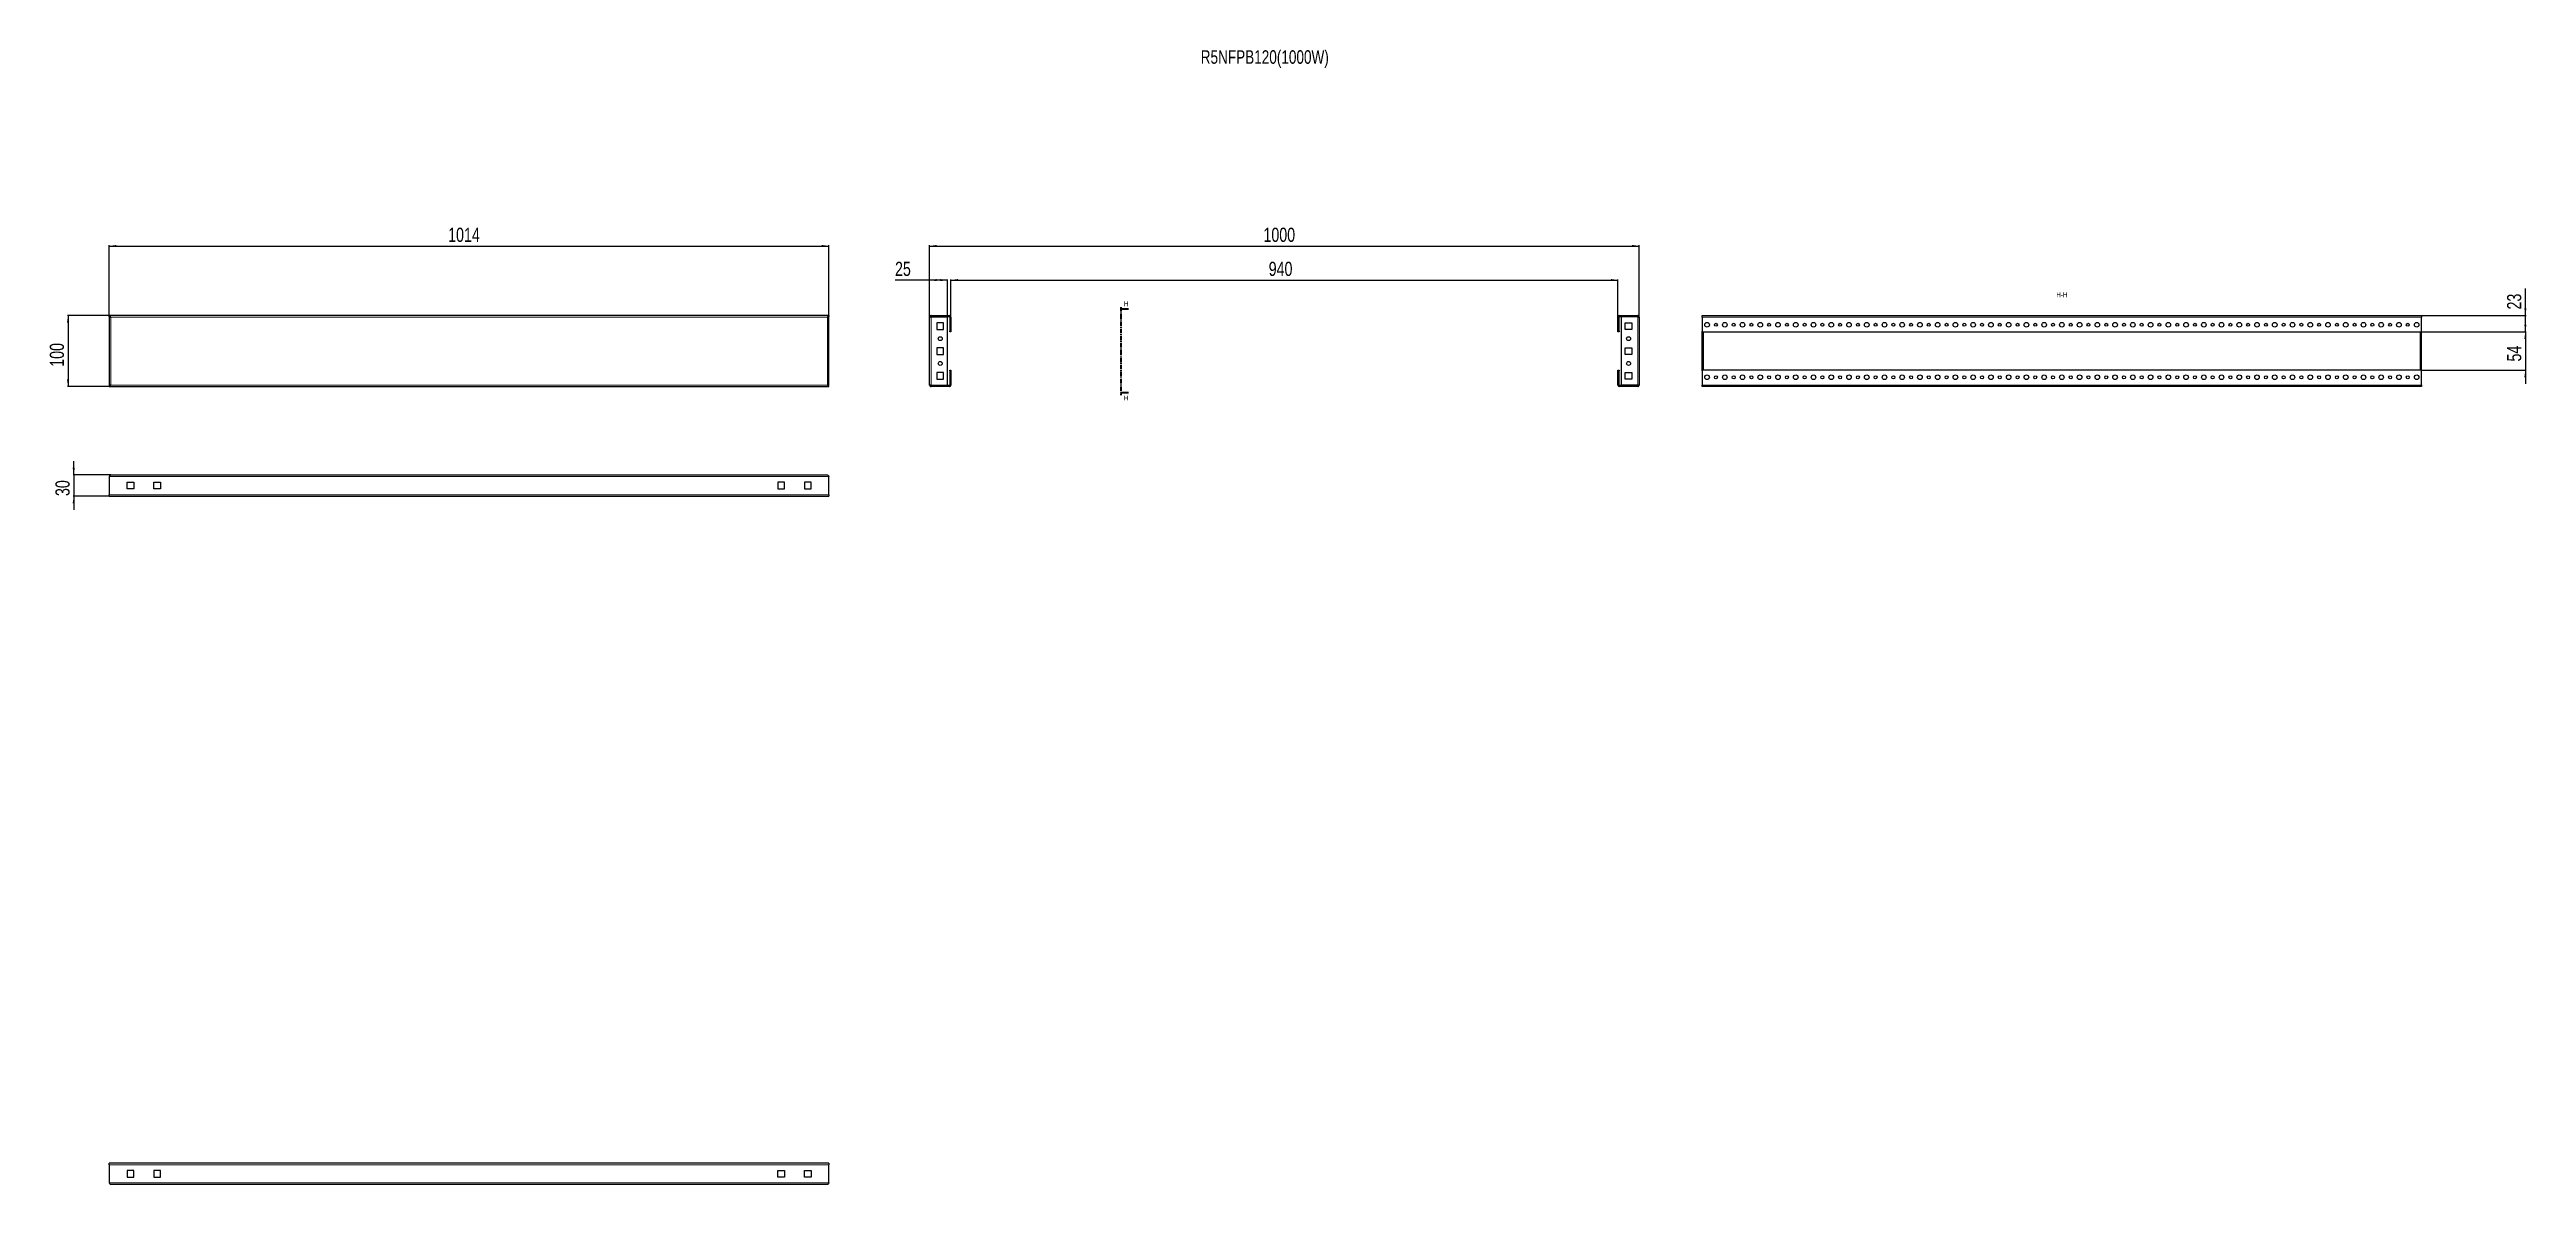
# Model space of a CAD drawing. Header units: millimetres. Extents: x -414 to 3076, y -892 to 707.
import ezdxf

# ---------------------------------------------------------------- set-up
doc = ezdxf.new("R2010")
doc.units = ezdxf.units.MM
doc.linetypes.add('CENTER', pattern=[10.16, 6.35, -1.27, 1.27, -1.27])
doc.layers.add('FORMAT', color=7, linetype='Continuous')
doc.styles.add('SLDTEXTSTYLE0', font='TXT', dxfattribs={"width": 0.75})
doc.dimstyles.new('SLDDIMSTYLE0', dxfattribs={"dimtxt": 20, "dimasz": 10, "dimexe": 0, "dimexo": 0.0625, "dimgap": 5, "dimtad": 2, "dimdec": 1, "dimrnd": 1e-09, "dimzin": 12, "dimdsep": 46, "dimtxsty": 'SLDTEXTSTYLE0', "dimsah": 1, "dimcen": 0.09, "dimadec": 0, "dimazin": 3, "dimtfac": 1, "dimtofl": 0, "dimtmove": 0, "dimatfit": 3, "dimfxl": 0, "dimfrac": 2, "dimtolj": 1, "dimtzin": 12, "dimarcsym": 0})
doc.dimstyles.new('SLDDIMSTYLE1', dxfattribs={"dimtxt": 20, "dimasz": 10, "dimexe": 0, "dimexo": 0.0625, "dimgap": 5, "dimtad": 2, "dimdec": 1, "dimrnd": 1e-09, "dimzin": 12, "dimdsep": 46, "dimtxsty": 'SLDTEXTSTYLE0', "dimsah": 1, "dimcen": 0.09, "dimadec": 0, "dimazin": 3, "dimtfac": 1, "dimtmove": 0, "dimatfit": 0, "dimfxl": 0, "dimfrac": 2, "dimtolj": 1, "dimtzin": 12, "dimarcsym": 0})

# ---------------------------------------------------------------- blocks, each defined once
blk = doc.blocks.new('_D')
at = {"layer": 'FORMAT'}
for p, q in [((-329.8, 330.6), (-329.8, 431.6)), ((-329.8, 430.6), (684.2, 430.6)), ((684.2, 330.6), (684.2, 431.6))]:
    blk.add_line(p, q, dxfattribs=at)
for points in [[(-329.8, 430.6), (-319.8, 429), (-319.8, 432.1)], [(684.2, 430.6), (674.2, 432.1), (674.2, 429)]]:
    blk.add_solid(points, dxfattribs=at)
at = {"layer": 'FORMAT', "insert": (147.7, 456.4), "char_height": 20, "attachment_point": 1, "style": 'SLDTEXTSTYLE0'}
blk.add_mtext('1014', dxfattribs=at)
blk = doc.blocks.new('_D_1')
at = {"layer": 'FORMAT'}
for p, q in [((-329.8, 332.6), (-388.9, 332.6)), ((-387.9, 332.6), (-387.9, 232.6)), ((-329.8, 232.6), (-388.9, 232.6))]:
    blk.add_line(p, q, dxfattribs=at)
for points in [[(-387.9, 332.6), (-389.5, 322.6), (-386.4, 322.6)], [(-387.9, 232.6), (-386.4, 242.6), (-389.5, 242.6)]]:
    blk.add_solid(points, dxfattribs=at)
at = {"layer": 'FORMAT', "insert": (-413.7, 260.4), "char_height": 20, "attachment_point": 1, "rotation": 90, "style": 'SLDTEXTSTYLE0'}
blk.add_mtext('100', dxfattribs=at)
blk = doc.blocks.new('_D_2')
at = {"layer": 'FORMAT'}
for p, q in [((826.2, 330.5), (826.2, 431.6)), ((826.2, 430.6), (1826.2, 430.6)), ((1826.2, 330.5), (1826.2, 431.6))]:
    blk.add_line(p, q, dxfattribs=at)
for points in [[(826.2, 430.6), (836.2, 429), (836.2, 432.1)], [(1826.2, 430.6), (1816.2, 432.1), (1816.2, 429)]]:
    blk.add_solid(points, dxfattribs=at)
at = {"layer": 'FORMAT', "insert": (1296.6, 456.4), "char_height": 20, "attachment_point": 1, "style": 'SLDTEXTSTYLE0'}
blk.add_mtext('1000', dxfattribs=at)
blk = doc.blocks.new('_D_3')
at = {"layer": 'FORMAT'}
for p, q in [((856.2, 330.5), (856.2, 383.6)), ((856.2, 382.6), (1796.2, 382.6)), ((1796.2, 330.5), (1796.2, 383.6))]:
    blk.add_line(p, q, dxfattribs=at)
for points in [[(856.2, 382.6), (866.2, 381), (866.2, 384.1)], [(1796.2, 382.6), (1786.2, 384.1), (1786.2, 381)]]:
    blk.add_solid(points, dxfattribs=at)
at = {"layer": 'FORMAT', "insert": (1304, 408.4), "char_height": 20, "attachment_point": 1, "style": 'SLDTEXTSTYLE0'}
blk.add_mtext('940', dxfattribs=at)
blk = doc.blocks.new('_D_4')
at = {"layer": 'FORMAT'}
for p, q in [((826.2, 382.6), (777.4, 382.6)), ((826.2, 330.5), (826.2, 383.6)), ((851.2, 382.6), (826.2, 382.6)), ((851.2, 330.6), (851.2, 383.6))]:
    blk.add_line(p, q, dxfattribs=at)
for points in [[(826.2, 382.6), (836.2, 381), (836.2, 384.1)], [(851.2, 382.6), (841.2, 384.1), (841.2, 381)]]:
    blk.add_solid(points, dxfattribs=at)
at = {"layer": 'FORMAT', "insert": (777.4, 408.4), "char_height": 20, "attachment_point": 1, "style": 'SLDTEXTSTYLE0'}
blk.add_mtext('25', dxfattribs=at)
blk = doc.blocks.new('_D_5')
at = {"layer": 'FORMAT'}
for p, q in [((-327.7, 108), (-380.9, 108)), ((-379.9, 108), (-379.9, 127.3)), ((-379.9, 108), (-379.9, 78)), ((-329.8, 78), (-380.9, 78)), ((-379.9, 78), (-379.9, 58.8))]:
    blk.add_line(p, q, dxfattribs=at)
for points in [[(-379.9, 108), (-378.4, 118), (-381.5, 118)], [(-379.9, 78), (-381.5, 68), (-378.4, 68)]]:
    blk.add_solid(points, dxfattribs=at)
at = {"layer": 'FORMAT', "insert": (-405.7, 78.2), "char_height": 20, "attachment_point": 1, "rotation": 90, "style": 'SLDTEXTSTYLE0'}
blk.add_mtext('30', dxfattribs=at)
blk = doc.blocks.new('_D_6')
at = {"layer": 'FORMAT'}
for p, q in [((3074.9, 309.6), (3074.9, 328.8)), ((2927.7, 309.6), (3075.9, 309.6)), ((3074.9, 309.6), (3074.9, 255.6)), ((2927.7, 255.6), (3075.9, 255.6)), ((3074.9, 255.6), (3074.9, 236.3))]:
    blk.add_line(p, q, dxfattribs=at)
for points in [[(3074.9, 309.6), (3076.4, 319.6), (3073.4, 319.6)], [(3074.9, 255.6), (3073.4, 245.6), (3076.4, 245.6)]]:
    blk.add_solid(points, dxfattribs=at)
at = {"layer": 'FORMAT', "insert": (3049.1, 267.8), "char_height": 20, "attachment_point": 1, "rotation": 90, "style": 'SLDTEXTSTYLE0'}
blk.add_mtext('54', dxfattribs=at)
blk = doc.blocks.new('_D_7')
at = {"layer": 'FORMAT'}
for p, q in [((3074.9, 332.6), (3074.9, 370.7)), ((2928.7, 332.6), (3075.9, 332.6)), ((3074.9, 309.6), (3074.9, 332.6)), ((2927.7, 309.6), (3075.9, 309.6)), ((3074.9, 309.6), (3074.9, 290.3))]:
    blk.add_line(p, q, dxfattribs=at)
for points in [[(3074.9, 332.6), (3076.4, 342.6), (3073.4, 342.6)], [(3074.9, 309.6), (3073.4, 299.6), (3076.4, 299.6)]]:
    blk.add_solid(points, dxfattribs=at)
at = {"layer": 'FORMAT', "insert": (3049.1, 341.1), "char_height": 20, "attachment_point": 1, "rotation": 90, "style": 'SLDTEXTSTYLE0'}
blk.add_mtext('23', dxfattribs=at)

msp = doc.modelspace()

# ---------------------------------------------------------------- linework, layer by layer
at = {"color": 7, "linetype": 'Continuous', "lineweight": 25}
for p, q in [((684.22, 332.57), (-329.78, 332.57)), ((-329.78, 331.07), (-329.78, 332.57)), ((-329.78, 331.07), (-329.78, 330.57)), ((-329.78, 330.57), (-329.78, 234.57)), ((-329.78, 330.57), (-328.28, 330.57)), ((684.22, 330.57), (682.72, 330.57)), ((684.22, 332.57), (684.22, 331.07)), ((684.22, 330.57), (684.22, 331.07)), ((684.22, 234.57), (684.22, 330.57)), ((826.17, 234.67), (826.17, 330.47)), ((828.27, 332.57), (828.27, 331.07)), ((828.27, 332.57), (854.07, 332.57)), ((828.27, 331.07), (854.07, 331.07)), ((828.27, 330.57), (851.17, 330.57)), ((836.42, 322.32), (836.42, 312.82)), ((845.92, 322.32), (836.42, 322.32)), ((845.92, 312.82), (845.92, 322.32)), ((851.17, 234.57), (851.17, 330.57)), ((854.67, 330.47), (854.67, 310.57)), ((856.17, 330.47), (856.17, 310.57)), ((1796.17, 310.57), (1796.17, 330.47)), ((1797.67, 310.57), (1797.67, 330.47)), ((1798.27, 332.57), (1824.07, 332.57)), ((1798.27, 331.07), (1824.07, 331.07)), ((1801.17, 234.57), (1801.17, 330.57)), ((1824.07, 330.57), (1801.17, 330.57)), ((1806.42, 322.32), (1815.92, 322.32)), ((1806.42, 312.82), (1806.42, 322.32)), ((1815.92, 322.32), (1815.92, 312.82)), ((1824.07, 331.07), (1824.07, 332.57)), ((1826.17, 330.47), (1826.17, 234.67)), ((1914.74, 332.57), (2928.74, 332.57)), ((1914.74, 330.47), (1914.74, 332.57)), ((1914.74, 330.47), (1914.74, 310.57)), ((2928.74, 332.57), (2928.74, 330.47)), ((2928.74, 310.57), (2928.74, 330.47)), ((836.42, 312.82), (845.92, 312.82)), ((836.42, 287.32), (836.42, 277.82)), ((845.92, 287.32), (836.42, 287.32)), ((845.92, 277.82), (845.92, 287.32)), ((854.67, 310.57), (856.17, 310.57)), ((854.67, 309.57), (854.67, 310.57)), ((856.17, 309.57), (854.67, 309.57)), ((856.17, 310.57), (856.17, 309.57)), ((1796.17, 310.57), (1797.67, 310.57)), ((1796.17, 309.57), (1796.17, 310.57)), ((1797.67, 309.57), (1796.17, 309.57)), ((1797.67, 310.57), (1797.67, 309.57)), ((1815.92, 312.82), (1806.42, 312.82)), ((1806.42, 287.32), (1815.92, 287.32)), ((1806.42, 277.82), (1806.42, 287.32)), ((1815.92, 287.32), (1815.92, 277.82)), ((1914.74, 310.57), (1915.74, 309.57)), ((1914.74, 254.57), (1914.74, 310.57)), ((1915.74, 309.57), (2927.74, 309.57)), ((1916.24, 255.57), (1916.24, 309.57)), ((2927.24, 255.57), (2927.24, 309.57)), ((2927.74, 309.57), (2928.74, 310.57)), ((2928.74, 254.57), (2928.74, 310.57)), ((836.42, 277.82), (845.92, 277.82)), ((845.92, 252.32), (836.42, 252.32)), ((836.42, 252.32), (836.42, 242.82)), ((845.92, 242.82), (845.92, 252.32)), ((854.67, 254.57), (854.67, 255.57)), ((854.67, 255.57), (856.17, 255.57)), ((856.17, 254.57), (854.67, 254.57)), ((854.67, 254.57), (854.67, 234.67)), ((856.17, 255.57), (856.17, 254.57)), ((856.17, 254.57), (856.17, 234.67)), ((1796.17, 255.57), (1797.67, 255.57)), ((1796.17, 254.57), (1796.17, 255.57)), ((1797.67, 254.57), (1796.17, 254.57)), ((1796.17, 234.67), (1796.17, 254.57)), ((1797.67, 255.57), (1797.67, 254.57)), ((1797.67, 234.67), (1797.67, 254.57)), ((1815.92, 277.82), (1806.42, 277.82)), ((1806.42, 252.32), (1815.92, 252.32)), ((1806.42, 242.82), (1806.42, 252.32)), ((1815.92, 252.32), (1815.92, 242.82)), ((1915.74, 255.57), (1914.74, 254.57)), ((1914.74, 254.57), (1914.74, 234.67)), ((2927.74, 255.57), (1915.74, 255.57)), ((2928.74, 254.57), (2927.74, 255.57)), ((2928.74, 234.67), (2928.74, 254.57)), ((-328.28, 234.57), (-329.78, 234.57)), ((-329.78, 234.57), (-329.78, 234.07)), ((-329.78, 234.07), (-329.78, 232.57)), ((-329.78, 232.57), (684.22, 232.57)), ((682.72, 234.57), (684.22, 234.57)), ((684.22, 234.07), (684.22, 234.57)), ((684.22, 232.57), (684.22, 234.07)), ((828.27, 234.57), (851.17, 234.57)), ((828.27, 232.57), (828.27, 234.07)), ((854.07, 234.07), (828.27, 234.07)), ((854.07, 232.57), (828.27, 232.57)), ((836.42, 242.82), (845.92, 242.82)), ((1824.07, 234.07), (1798.27, 234.07)), ((1824.07, 232.57), (1798.27, 232.57)), ((1824.07, 234.57), (1801.17, 234.57)), ((1815.92, 242.82), (1806.42, 242.82)), ((1824.07, 234.07), (1824.07, 232.57)), ((1914.74, 232.57), (1914.74, 234.67)), ((2928.74, 232.57), (1914.74, 232.57)), ((2928.74, 234.67), (2928.74, 232.57)), ((-329.78, 105.92), (-329.78, 80.12)), ((-327.68, 108.02), (682.12, 108.02)), ((684.22, 80.12), (684.22, 105.92)), ((-329.78, 78.02), (-329.78, 80.12)), ((-329.78, 78.02), (684.22, 78.02)), ((-304.78, 97.77), (-295.28, 97.77)), ((-304.78, 88.27), (-304.78, 97.77)), ((-295.28, 88.27), (-304.78, 88.27)), ((-295.28, 97.77), (-295.28, 88.27)), ((-267.28, 97.77), (-257.78, 97.77)), ((-267.28, 88.27), (-267.28, 97.77)), ((-257.78, 88.27), (-267.28, 88.27)), ((-257.78, 97.77), (-257.78, 88.27)), ((621.72, 97.77), (612.22, 97.77)), ((612.22, 97.77), (612.22, 88.27)), ((612.22, 88.27), (621.72, 88.27)), ((621.72, 88.27), (621.72, 97.77)), ((649.72, 97.77), (649.72, 88.27)), ((659.22, 97.77), (649.72, 97.77)), ((649.72, 88.27), (659.22, 88.27)), ((659.22, 88.27), (659.22, 97.77)), ((684.22, 80.12), (684.22, 78.02)), ((684.22, -861.98), (-329.78, -861.98)), ((-329.78, -864.08), (-329.78, -861.98)), ((-329.78, -864.08), (-329.78, -889.88)), ((-295.28, -872.23), (-304.78, -872.23)), ((-304.78, -872.23), (-304.78, -881.73)), ((-295.28, -881.73), (-295.28, -872.23)), ((-257.78, -872.23), (-267.28, -872.23)), ((-267.28, -872.23), (-267.28, -881.73)), ((-257.78, -881.73), (-257.78, -872.23)), ((612.22, -881.73), (612.22, -872.23)), ((612.22, -872.23), (621.72, -872.23)), ((621.72, -872.23), (621.72, -881.73)), ((649.72, -872.23), (659.22, -872.23)), ((649.72, -881.73), (649.72, -872.23)), ((659.22, -872.23), (659.22, -881.73)), ((684.22, -861.98), (684.22, -864.08)), ((684.22, -889.88), (684.22, -864.08)), ((682.12, -891.98), (-327.68, -891.98)), ((-304.78, -881.73), (-295.28, -881.73)), ((-267.28, -881.73), (-257.78, -881.73)), ((621.72, -881.73), (612.22, -881.73)), ((659.22, -881.73), (649.72, -881.73))]:
    msp.add_line(p, q, dxfattribs=at)
at = {"color": 8, "linetype": 'Continuous', "lineweight": 18}
for p, q in [((682.12, 330.47), (-327.68, 330.47)), ((-327.68, 330.47), (-327.68, 234.67)), ((682.12, 234.67), (682.12, 330.47)), ((828.27, 234.57), (828.27, 330.57)), ((854.07, 331.07), (854.07, 332.57)), ((854.67, 330.47), (856.17, 330.47)), ((1797.67, 330.47), (1796.17, 330.47)), ((1798.27, 331.07), (1798.27, 332.57)), ((1824.07, 330.57), (1824.07, 234.57)), ((1914.74, 330.47), (2928.74, 330.47)), ((1916.84, 255.57), (1916.84, 309.57)), ((2926.64, 309.57), (2926.64, 255.57)), ((-327.68, 234.67), (682.12, 234.67)), ((854.07, 234.07), (854.07, 232.57)), ((854.67, 234.67), (856.17, 234.67)), ((1797.67, 234.67), (1796.17, 234.67)), ((1798.27, 234.07), (1798.27, 232.57)), ((2928.74, 234.67), (1914.74, 234.67)), ((-329.78, 105.92), (684.22, 105.92)), ((-329.78, 80.12), (684.22, 80.12)), ((684.22, -864.08), (-329.78, -864.08)), ((684.22, -889.88), (-329.78, -889.88))]:
    msp.add_line(p, q, dxfattribs=at)
at = {"color": 7, "linetype": 'CENTER', "lineweight": 35}
msp.add_line((1095.6, 344.57), (1095.6, 220.56), dxfattribs=at)
at = {"color": 7, "linetype": 'Continuous', "lineweight": 35}
for p, q in [((1106.24, 341.57), (1095.6, 341.57)), ((1106.24, 223.56), (1095.6, 223.56))]:
    msp.add_line(p, q, dxfattribs=at)
at = {"color": 7, "linetype": 'Continuous', "lineweight": 25}
for centre, radius in [((1921.74, 319.57), 3.25), ((1934.24, 319.57), 2.1), ((1946.74, 319.57), 3.25), ((1959.24, 319.57), 2.1), ((1971.74, 319.57), 3.25), ((1984.24, 319.57), 2.1), ((1996.74, 319.57), 3.25), ((2009.24, 319.57), 2.1), ((2021.74, 319.57), 3.25), ((2034.24, 319.57), 2.1), ((2046.74, 319.57), 3.25), ((2059.24, 319.57), 2.1), ((2071.74, 319.57), 3.25), ((2084.24, 319.57), 2.1), ((2096.74, 319.57), 3.25), ((2109.24, 319.57), 2.1), ((2121.74, 319.57), 3.25), ((2134.24, 319.57), 2.1), ((2146.74, 319.57), 3.25), ((2159.24, 319.57), 2.1), ((2171.74, 319.57), 3.25), ((2184.24, 319.57), 2.1), ((2196.74, 319.57), 3.25), ((2209.24, 319.57), 2.1), ((2221.74, 319.57), 3.25), ((2234.24, 319.57), 2.1), ((2246.74, 319.57), 3.25), ((2259.24, 319.57), 2.1), ((2271.74, 319.57), 3.25), ((2284.24, 319.57), 2.1), ((2296.74, 319.57), 3.25), ((2309.24, 319.57), 2.1), ((2321.74, 319.57), 3.25), ((2334.24, 319.57), 2.1), ((2346.74, 319.57), 3.25), ((2359.24, 319.57), 2.1), ((2371.74, 319.57), 3.25), ((2384.24, 319.57), 2.1), ((2396.74, 319.57), 3.25), ((2409.24, 319.57), 2.1), ((2421.74, 319.57), 3.25), ((2434.24, 319.57), 2.1), ((2446.74, 319.57), 3.25), ((2459.24, 319.57), 2.1), ((2471.74, 319.57), 3.25), ((2484.24, 319.57), 2.1), ((2496.74, 319.57), 3.25), ((2509.24, 319.57), 2.1), ((2521.74, 319.57), 3.25), ((2534.24, 319.57), 2.1), ((2546.74, 319.57), 3.25), ((2559.24, 319.57), 2.1), ((2571.74, 319.57), 3.25), ((2584.24, 319.57), 2.1), ((2596.74, 319.57), 3.25), ((2609.24, 319.57), 2.1), ((2621.74, 319.57), 3.25), ((2634.24, 319.57), 2.1), ((2646.74, 319.57), 3.25), ((2659.24, 319.57), 2.1), ((2671.74, 319.57), 3.25), ((2684.24, 319.57), 2.1), ((2696.74, 319.57), 3.25), ((2709.24, 319.57), 2.1), ((2721.74, 319.57), 3.25), ((2734.24, 319.57), 2.1), ((2746.74, 319.57), 3.25), ((2759.24, 319.57), 2.1), ((2771.74, 319.57), 3.25), ((2784.24, 319.57), 2.1), ((2796.74, 319.57), 3.25), ((2809.24, 319.57), 2.1), ((2821.74, 319.57), 3.25), ((2834.24, 319.57), 2.1), ((2846.74, 319.57), 3.25), ((2859.24, 319.57), 2.1), ((2871.74, 319.57), 3.25), ((2884.24, 319.57), 2.1), ((2896.74, 319.57), 3.25), ((2909.24, 319.57), 2.1), ((2921.74, 319.57), 3.25), ((841.17, 300.07), 2.75), ((1811.17, 300.07), 2.75), ((841.17, 265.07), 2.75), ((1811.17, 265.07), 2.75), ((1921.74, 245.57), 3.25), ((1934.24, 245.57), 2.1), ((1946.74, 245.57), 3.25), ((1959.24, 245.57), 2.1), ((1971.74, 245.57), 3.25), ((1984.24, 245.57), 2.1), ((1996.74, 245.57), 3.25), ((2009.24, 245.57), 2.1), ((2021.74, 245.57), 3.25), ((2034.24, 245.57), 2.1), ((2046.74, 245.57), 3.25), ((2059.24, 245.57), 2.1), ((2071.74, 245.57), 3.25), ((2084.24, 245.57), 2.1), ((2096.74, 245.57), 3.25), ((2109.24, 245.57), 2.1), ((2121.74, 245.57), 3.25), ((2134.24, 245.57), 2.1), ((2146.74, 245.57), 3.25), ((2159.24, 245.57), 2.1), ((2171.74, 245.57), 3.25), ((2184.24, 245.57), 2.1), ((2196.74, 245.57), 3.25), ((2209.24, 245.57), 2.1), ((2221.74, 245.57), 3.25), ((2234.24, 245.57), 2.1), ((2246.74, 245.57), 3.25), ((2259.24, 245.57), 2.1), ((2271.74, 245.57), 3.25), ((2284.24, 245.57), 2.1), ((2296.74, 245.57), 3.25), ((2309.24, 245.57), 2.1), ((2321.74, 245.57), 3.25), ((2334.24, 245.57), 2.1), ((2346.74, 245.57), 3.25), ((2359.24, 245.57), 2.1), ((2371.74, 245.57), 3.25), ((2384.24, 245.57), 2.1), ((2396.74, 245.57), 3.25), ((2409.24, 245.57), 2.1), ((2421.74, 245.57), 3.25), ((2434.24, 245.57), 2.1), ((2446.74, 245.57), 3.25), ((2459.24, 245.57), 2.1), ((2471.74, 245.57), 3.25), ((2484.24, 245.57), 2.1), ((2496.74, 245.57), 3.25), ((2509.24, 245.57), 2.1), ((2521.74, 245.57), 3.25), ((2534.24, 245.57), 2.1), ((2546.74, 245.57), 3.25), ((2559.24, 245.57), 2.1), ((2571.74, 245.57), 3.25), ((2584.24, 245.57), 2.1), ((2596.74, 245.57), 3.25), ((2609.24, 245.57), 2.1), ((2621.74, 245.57), 3.25), ((2634.24, 245.57), 2.1), ((2646.74, 245.57), 3.25), ((2659.24, 245.57), 2.1), ((2671.74, 245.57), 3.25), ((2684.24, 245.57), 2.1), ((2696.74, 245.57), 3.25), ((2709.24, 245.57), 2.1), ((2721.74, 245.57), 3.25), ((2734.24, 245.57), 2.1), ((2746.74, 245.57), 3.25), ((2759.24, 245.57), 2.1), ((2771.74, 245.57), 3.25), ((2784.24, 245.57), 2.1), ((2796.74, 245.57), 3.25), ((2809.24, 245.57), 2.1), ((2821.74, 245.57), 3.25), ((2834.24, 245.57), 2.1), ((2846.74, 245.57), 3.25), ((2859.24, 245.57), 2.1), ((2871.74, 245.57), 3.25), ((2884.24, 245.57), 2.1), ((2896.74, 245.57), 3.25), ((2909.24, 245.57), 2.1), ((2921.74, 245.57), 3.25)]:
    msp.add_circle(centre, radius, dxfattribs=at)
for centre, radius, start, end in [((854.07, 330.47), 2.1, 0, 90), ((854.07, 330.47), 0.6, 0, 90), ((1798.27, 330.47), 2.1, 90, 180), ((1798.27, 330.47), 0.6, 90, 180), ((854.07, 234.67), 2.1, 270, 0), ((854.07, 234.67), 0.6, 270, 0), ((1798.27, 234.67), 2.1, 180, 270), ((1798.27, 234.67), 0.6, 180, 270)]:
    msp.add_arc(centre, radius, start, end, dxfattribs=at)
for points, knots in [([(-327.68, 330.47), (-327.86, 330.75), (-328.22, 331.31), (-328.75, 332.01), (-329.27, 332.48), (-329.62, 332.54), (-329.78, 332.57)], [0, 0, 0, 0, 0.25475266, 0.50964469, 0.7645377, 1, 1, 1, 1]), ([(-327.68, 330.47), (-327.86, 330.55), (-328.23, 330.71), (-328.92, 330.98), (-329.44, 331.03), (-329.78, 331.07)], [0, 0, 0, 0, 0.2598775, 0.5197391, 1, 1, 1, 1]), ([(1826.17, 330.47), (1826.14, 330.75), (1826.07, 331.31), (1825.57, 332.01), (1824.87, 332.48), (1824.33, 332.54), (1824.07, 332.57)], [0, 0, 0, 0, 0.25475266, 0.50964469, 0.7645377, 1, 1, 1, 1]), ([(1824.67, 330.47), (1824.66, 330.55), (1824.64, 330.71), (1824.45, 330.98), (1824.22, 331.03), (1824.07, 331.07)], [0, 0, 0, 0, 0.2598775, 0.5197391, 1, 1, 1, 1]), ([(682.12, 108.02), (682.3, 107.99), (682.65, 107.92), (683.19, 107.42), (683.71, 106.72), (684.06, 106.18), (684.22, 105.92)], [0, 0, 0, 0, 0.2547527, 0.5096447, 0.7645377, 1, 1, 1, 1]), ([(-327.68, -891.98), (-327.86, -891.95), (-328.22, -891.88), (-328.75, -891.38), (-329.27, -890.68), (-329.62, -890.14), (-329.78, -889.88)], [0, 0, 0, 0, 0.25475266, 0.50964469, 0.7645377, 1, 1, 1, 1])]:
    msp.add_open_spline(points, degree=3, knots=knots, dxfattribs=at)
for points in [[(-329.78, 330.57), (-329.75, 330.56), (-329.69, 330.54), (-329.2, 330.52), (-328.51, 330.49), (-327.96, 330.47), (-327.68, 330.47)], [(684.22, 332.57), (684.04, 332.53), (683.69, 332.47), (683.17, 331.99), (682.64, 331.29), (682.29, 330.74), (682.12, 330.47)], [(684.22, 331.07), (683.87, 331.03), (683.17, 330.95), (682.47, 330.63), (682.12, 330.47)], [(682.12, 330.47), (682.39, 330.47), (682.95, 330.49), (683.64, 330.52), (684.13, 330.54), (684.19, 330.56), (684.22, 330.57)], [(828.27, 332.57), (827.99, 332.53), (827.44, 332.47), (826.75, 331.99), (826.26, 331.29), (826.2, 330.74), (826.17, 330.47)], [(826.17, 330.47), (826.2, 330.47), (826.26, 330.49), (826.75, 330.52), (827.44, 330.54), (827.99, 330.56), (828.27, 330.57)], [(828.27, 331.07), (828.11, 331.03), (827.78, 330.95), (827.71, 330.63), (827.67, 330.47)], [(1824.07, 330.57), (1824.35, 330.56), (1824.9, 330.54), (1825.59, 330.52), (1826.08, 330.49), (1826.14, 330.47), (1826.17, 330.47)], [(-329.78, 234.07), (-329.43, 234.1), (-328.73, 234.18), (-328.03, 234.5), (-327.68, 234.67)], [(-329.78, 232.57), (-329.61, 232.6), (-329.26, 232.66), (-328.73, 233.15), (-328.21, 233.84), (-327.86, 234.39), (-327.68, 234.67)], [(-327.68, 234.67), (-327.96, 234.66), (-328.51, 234.64), (-329.2, 234.62), (-329.69, 234.59), (-329.75, 234.57), (-329.78, 234.57)], [(682.12, 234.67), (682.29, 234.39), (682.64, 233.84), (683.17, 233.15), (683.69, 232.66), (684.04, 232.6), (684.22, 232.57)], [(684.22, 234.57), (684.19, 234.57), (684.13, 234.59), (683.64, 234.62), (682.95, 234.64), (682.39, 234.66), (682.12, 234.67)], [(682.12, 234.67), (682.47, 234.5), (683.17, 234.18), (683.87, 234.1), (684.22, 234.07)], [(828.27, 234.57), (827.99, 234.57), (827.44, 234.59), (826.75, 234.62), (826.26, 234.64), (826.2, 234.66), (826.17, 234.67)], [(826.17, 234.67), (826.2, 234.39), (826.26, 233.84), (826.75, 233.15), (827.44, 232.66), (827.99, 232.6), (828.27, 232.57)], [(827.67, 234.67), (827.71, 234.5), (827.78, 234.18), (828.11, 234.1), (828.27, 234.07)], [(1824.07, 234.07), (1824.23, 234.1), (1824.56, 234.18), (1824.63, 234.5), (1824.67, 234.67)], [(1824.07, 232.57), (1824.35, 232.6), (1824.9, 232.66), (1825.59, 233.15), (1826.08, 233.84), (1826.14, 234.39), (1826.17, 234.67)], [(1826.17, 234.67), (1826.14, 234.66), (1826.08, 234.64), (1825.59, 234.62), (1824.9, 234.59), (1824.35, 234.57), (1824.07, 234.57)], [(-329.78, 105.92), (-329.61, 106.19), (-329.26, 106.75), (-328.73, 107.44), (-328.21, 107.92), (-327.86, 107.99), (-327.68, 108.02)], [(684.22, -889.88), (684.04, -890.16), (683.69, -890.71), (683.17, -891.4), (682.64, -891.89), (682.29, -891.95), (682.12, -891.98)]]:
    msp.add_open_spline(points, degree=3, dxfattribs=at)
at = {"color": 7, "linetype": 'Continuous', "lineweight": 35}
for points in [[(1095.6, 341.57), (1102.6, 340.45), (1102.6, 342.69)], [(1095.6, 223.56), (1102.6, 222.44), (1102.6, 224.68)]]:
    msp.add_solid(points, dxfattribs=at)

# ---------------------------------------------------------------- texts
at = {"color": 7, "linetype": 'Continuous', "char_height": 7, "attachment_point": 1, "style": 'SLDTEXTSTYLE0'}
for insert in [(1099.88, 352.67), (1099.88, 219.87)]:
    msp.add_mtext('H', dxfattribs=dict(at, insert=insert))
at = {"layer": 'FORMAT', "style": 'SLDTEXTSTYLE0'}
for s, insert, char_height, attachment_point in [('R5NFPB120(1000W)', (1208.22, 706.47), 19.05, 1), ('H-H', (2421.76, 365.26), 7, 2)]:
    msp.add_mtext(s, dxfattribs=dict(at, insert=insert, char_height=char_height, attachment_point=attachment_point))

# ---------------------------------------------------------------- dimensions: what is measured, and where the dimension line sits
at = {"layer": 'FORMAT'}
for base, p1, p2, picture, middle in [((684.22, 430.57), (-329.78, 330.57), (684.22, 330.57), '_D', (177.22, 430.57)), ((1826.17, 430.57), (826.17, 330.47), (1826.17, 330.47), '_D_2', (1326.17, 430.57)), ((826.17, 382.57), (851.17, 330.57), (826.17, 330.47), '_D_4', (792.17, 382.57)), ((1796.17, 382.57), (856.17, 330.47), (1796.17, 330.47), '_D_3', (1326.17, 382.57))]:
    dim = msp.add_linear_dim(base=base, p1=p1, p2=p2, dimstyle='SLDDIMSTYLE0', dxfattribs=at)
    dim.commit()
    dim.dimension.update_dxf_attribs({"geometry": picture, "text_midpoint": middle, "dimtype": 160})
for base, p1, p2, dimstyle, picture, middle in [((3074.9, 332.57), (2927.74, 309.57), (2928.74, 332.57), 'SLDDIMSTYLE1', '_D_7', (3074.9, 355.89)), ((-387.95, 232.57), (-329.78, 332.57), (-329.78, 232.57), 'SLDDIMSTYLE0', '_D_1', (-387.95, 282.57)), ((3074.9, 255.57), (2927.74, 309.57), (2927.74, 255.57), 'SLDDIMSTYLE1', '_D_6', (3074.9, 282.57)), ((-379.95, 78.02), (-327.68, 108.02), (-329.78, 78.02), 'SLDDIMSTYLE1', '_D_5', (-379.95, 93.02))]:
    dim = msp.add_linear_dim(base=base, p1=p1, p2=p2, angle=90, dimstyle=dimstyle, dxfattribs=at)
    dim.commit()
    dim.dimension.update_dxf_attribs({"geometry": picture, "text_midpoint": middle, "dimtype": 160})

doc.saveas('drawing.dxf')
